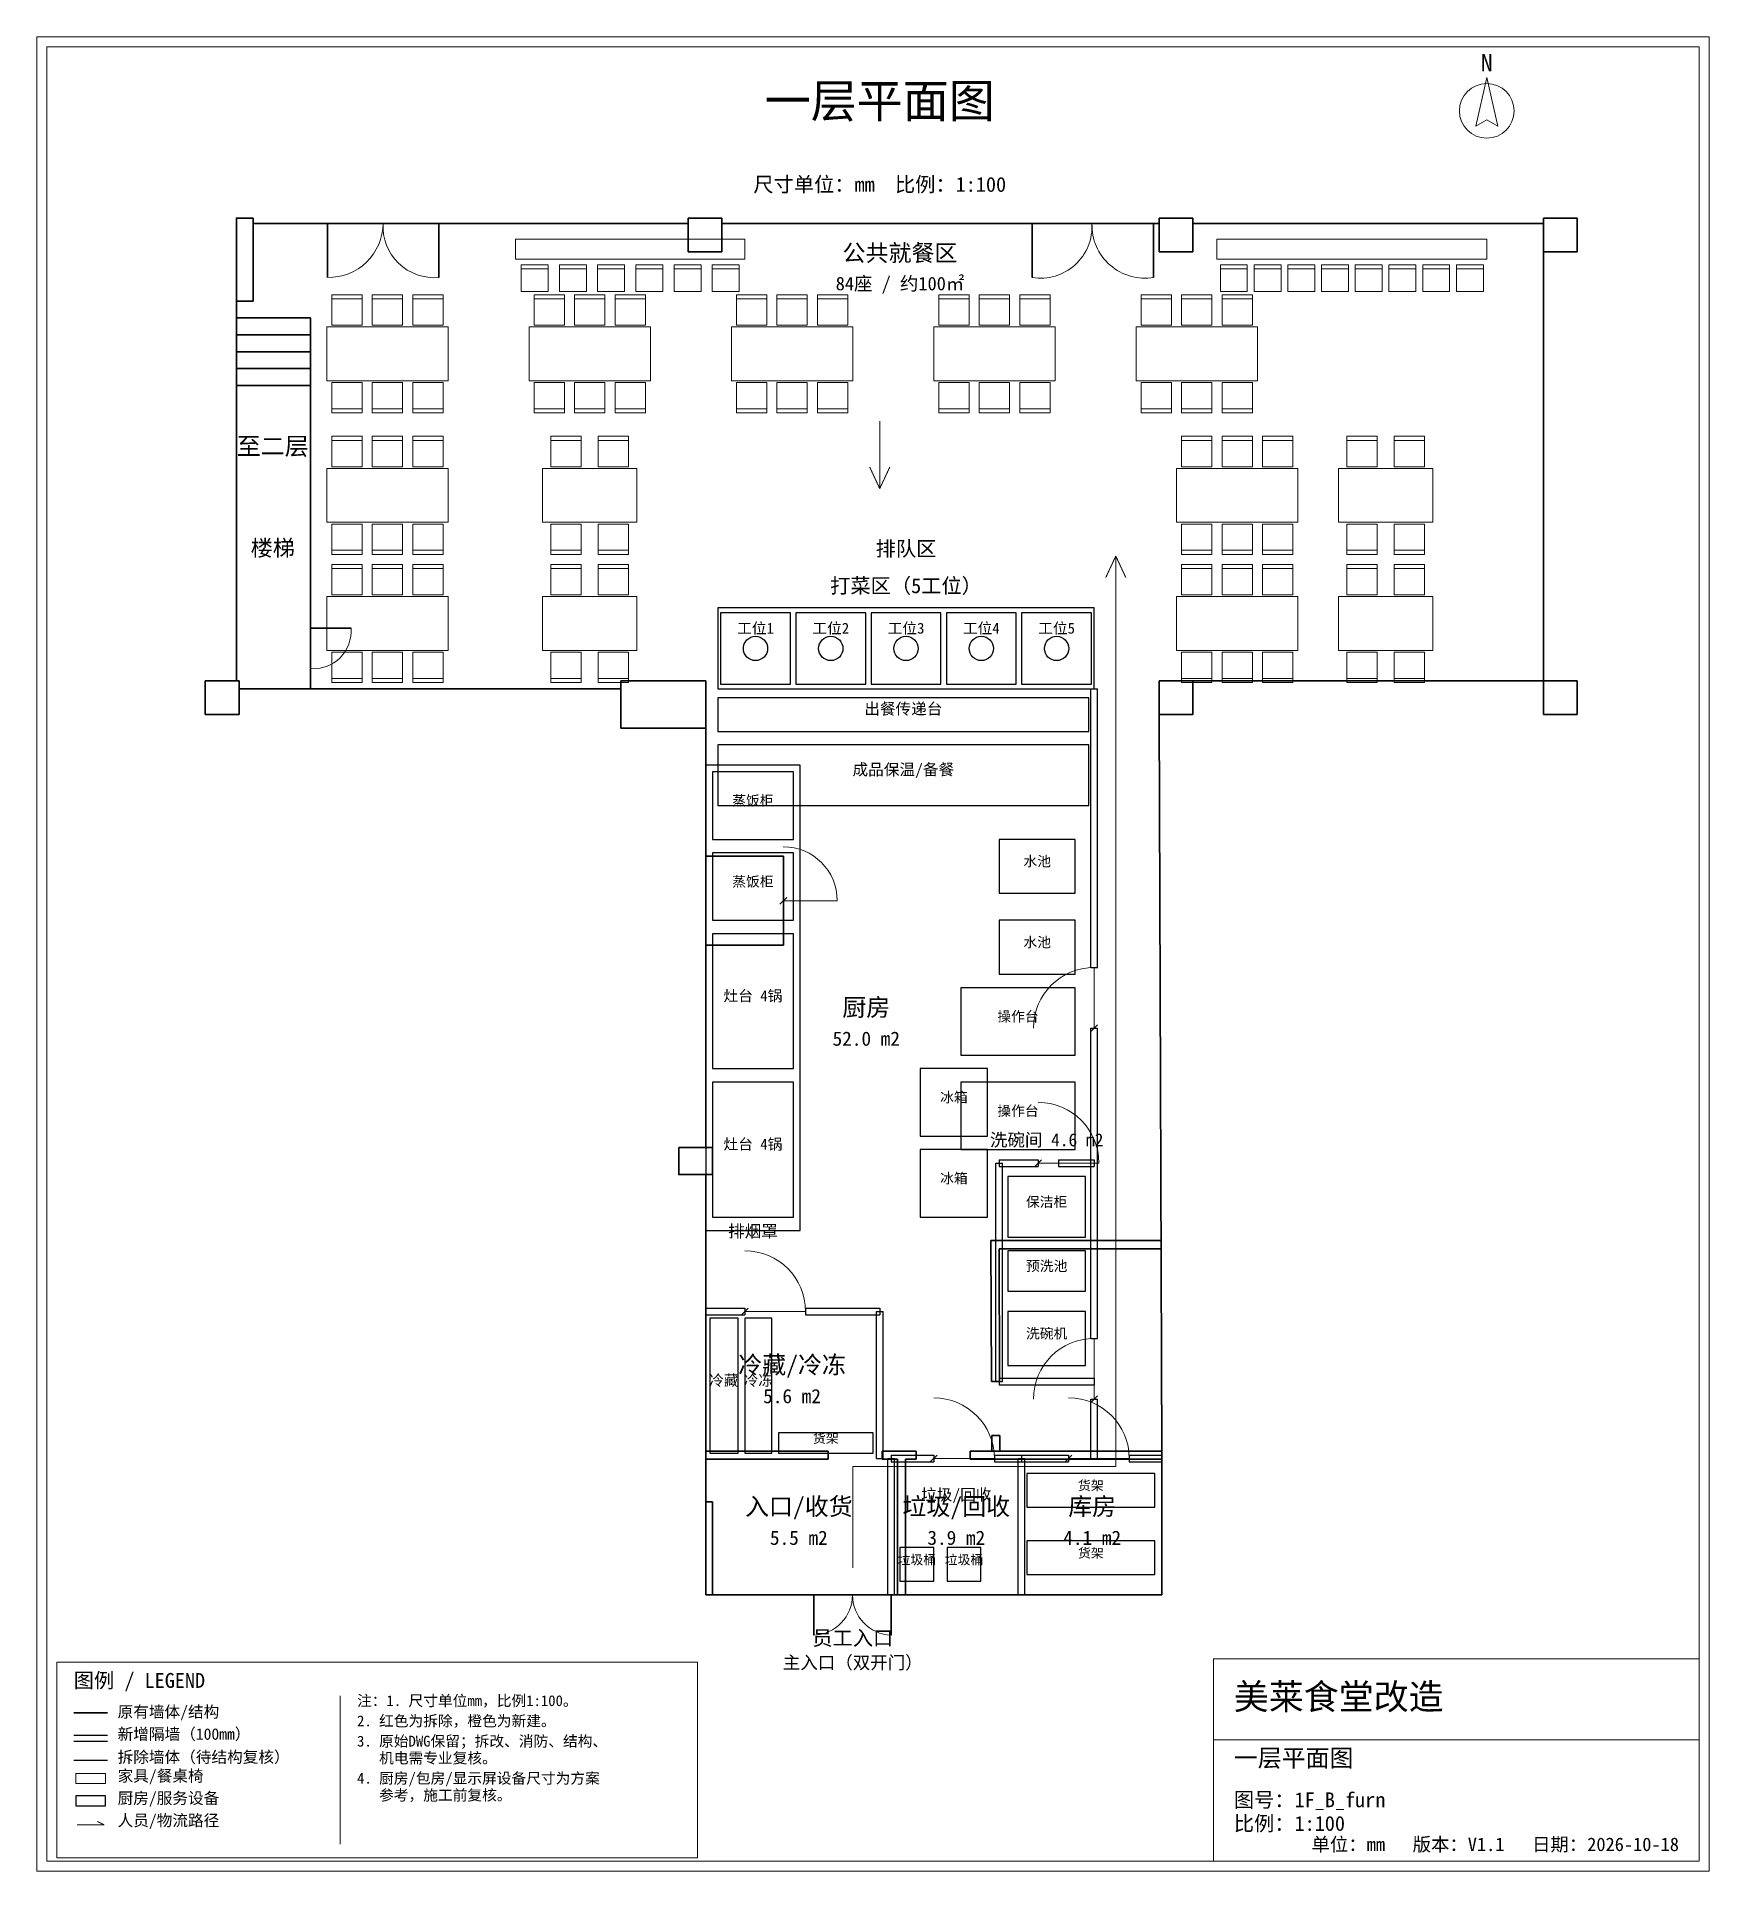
# Model space of a CAD drawing. Header units: millimetres. Extents: x -2500 to 22300, y -3500 to 23700.
import ezdxf
from ezdxf.enums import TextEntityAlignment as Align

# ---------------------------------------------------------------- set-up
doc = ezdxf.new("R2010")
doc.units = ezdxf.units.MM
doc.linetypes.add('DASHED', pattern=[1.524, 1.27, -0.254])
for name, color, linetype, lineweight in [('A-AREA', 5, 'Continuous', 18), ('A-DOOR', 3, 'Continuous', 18), ('A-FURN', 3, 'Continuous', 18), ('A-KITCHEN', 5, 'Continuous', 25), ('A-NOTE', 7, 'Continuous', 13), ('A-PATH', 6, 'DASHED', 18), ('A-SERVING', 30, 'Continuous', 25), ('A-TEXT', 7, 'Continuous', 18), ('A-TITLE', 7, 'Continuous', 18), ('A-WALL-DEMO', 1, 'DASHED', 25), ('A-WALL-EXIST', 7, 'Continuous', 35), ('A-WALL-NEW', 30, 'Continuous', 25)]:
    doc.layers.add(name, color=color, linetype=linetype, lineweight=lineweight)
doc.styles.add('CN', font='simhei.ttf')

msp = doc.modelspace()

# ---------------------------------------------------------------- linework, layer by layer
at = {"layer": 'A-DOOR'}
for p, q in [((8520, 10840), (8620, 10940)), ((8570, 10890), (9370, 10890)), ((13180, 9000), (13180, 9900)), ((13130, 8950), (13230, 9050)), ((12300, 6950), (12400, 7050)), ((12350, 7000), (13250, 7000)), ((7950, 4750), (8050, 4850)), ((8000, 4800), (8900, 4800)), ((13180, 3500), (13180, 4400)), ((13130, 3450), (13230, 3550)), ((10750, 2570), (10850, 2670)), ((10800, 2620), (11700, 2620)), ((12750, 2570), (12850, 2670)), ((12800, 2620), (13700, 2620))]:
    msp.add_line(p, q, dxfattribs=at)
for centre, radius, start, end in [((1828, 20938), 808, 268.7699, 359.4673), ((3394, 20886), 759, 176.6732, 275.0896), ((12381, 20887), 767, 261.0359, 3.1993), ((13933, 20906), 787, 178.2682, 279.3672), ((1602, 14889), 560, 265.7719, 4.2281), ((8570, 10890), 800, 0, 90), ((13180, 9000), 900, 90, 180), ((12350, 7000), 900, 0, 90), ((8000, 4800), 900, 0, 90), ((13180, 3500), 900, 90, 180), ((10800, 2620), 900, 0, 90), ((12800, 2620), 900, 0, 90), ((9000, 596), 596, 272.039, 0.3987), ((10192, 596), 596, 179.6013, 267.961)]:
    msp.add_arc(centre, radius, start, end, dxfattribs=at)
at = {"layer": 'A-FURN'}
for p, q in [((4683, 20260), (5083, 20260)), ((5250, 20260), (5650, 20260)), ((5817, 20260), (6217, 20260)), ((6383, 20260), (6783, 20260)), ((6950, 20260), (7350, 20260)), ((7517, 20260), (7917, 20260)), ((15050, 20260), (15450, 20260)), ((15550, 20260), (15950, 20260)), ((16050, 20260), (16450, 20260)), ((16550, 20260), (16950, 20260)), ((17050, 20260), (17450, 20260)), ((17550, 20260), (17950, 20260)), ((18050, 20260), (18450, 20260)), ((18550, 20260), (18950, 20260)), ((1875, 19815), (2325, 19815)), ((2475, 19815), (2925, 19815)), ((3075, 19815), (3525, 19815)), ((4875, 19815), (5325, 19815)), ((5475, 19815), (5925, 19815)), ((6075, 19815), (6525, 19815)), ((7875, 19815), (8325, 19815)), ((8475, 19815), (8925, 19815)), ((9075, 19815), (9525, 19815)), ((10875, 19815), (11325, 19815)), ((11475, 19815), (11925, 19815)), ((12075, 19815), (12525, 19815)), ((13875, 19815), (14325, 19815)), ((14475, 19815), (14925, 19815)), ((15075, 19815), (15525, 19815)), ((1875, 18185), (2325, 18185)), ((2475, 18185), (2925, 18185)), ((3075, 18185), (3525, 18185)), ((4875, 18185), (5325, 18185)), ((5475, 18185), (5925, 18185)), ((6075, 18185), (6525, 18185)), ((7875, 18185), (8325, 18185)), ((8475, 18185), (8925, 18185)), ((9075, 18185), (9525, 18185)), ((10875, 18185), (11325, 18185)), ((11475, 18185), (11925, 18185)), ((12075, 18185), (12525, 18185)), ((13875, 18185), (14325, 18185)), ((14475, 18185), (14925, 18185)), ((15075, 18185), (15525, 18185)), ((1875, 17715), (2325, 17715)), ((2475, 17715), (2925, 17715)), ((3075, 17715), (3525, 17715)), ((5125, 17715), (5575, 17715)), ((5825, 17715), (6275, 17715)), ((14475, 17715), (14925, 17715)), ((15075, 17715), (15525, 17715)), ((15675, 17715), (16125, 17715)), ((16925, 17715), (17375, 17715)), ((17625, 17715), (18075, 17715)), ((1875, 16085), (2325, 16085)), ((2475, 16085), (2925, 16085)), ((3075, 16085), (3525, 16085)), ((5125, 16085), (5575, 16085)), ((5825, 16085), (6275, 16085)), ((14475, 16085), (14925, 16085)), ((15075, 16085), (15525, 16085)), ((15675, 16085), (16125, 16085)), ((16925, 16085), (17375, 16085)), ((17625, 16085), (18075, 16085)), ((1875, 15815), (2325, 15815)), ((2475, 15815), (2925, 15815)), ((3075, 15815), (3525, 15815)), ((5125, 15815), (5575, 15815)), ((5825, 15815), (6275, 15815)), ((14475, 15815), (14925, 15815)), ((15075, 15815), (15525, 15815)), ((15675, 15815), (16125, 15815)), ((16925, 15815), (17375, 15815)), ((17625, 15815), (18075, 15815)), ((1875, 14185), (2325, 14185)), ((2475, 14185), (2925, 14185)), ((3075, 14185), (3525, 14185)), ((5125, 14185), (5575, 14185)), ((5825, 14185), (6275, 14185)), ((14475, 14185), (14925, 14185)), ((15075, 14185), (15525, 14185)), ((15675, 14185), (16125, 14185)), ((16925, 14185), (17375, 14185)), ((17625, 14185), (18075, 14185))]:
    msp.add_line(p, q, dxfattribs=at)
for points in [[(4600, 20400), (8000, 20400), (8000, 20700), (4600, 20700)], [(15000, 20400), (19000, 20400), (19000, 20700), (15000, 20700)], [(4683, 19920), (5083, 19920), (5083, 20320), (4683, 20320)], [(5250, 19920), (5650, 19920), (5650, 20320), (5250, 20320)], [(5817, 19920), (6217, 19920), (6217, 20320), (5817, 20320)], [(6383, 19920), (6783, 19920), (6783, 20320), (6383, 20320)], [(6950, 19920), (7350, 19920), (7350, 20320), (6950, 20320)], [(7517, 19920), (7917, 19920), (7917, 20320), (7517, 20320)], [(15050, 19920), (15450, 19920), (15450, 20320), (15050, 20320)], [(15550, 19920), (15950, 19920), (15950, 20320), (15550, 20320)], [(16050, 19920), (16450, 19920), (16450, 20320), (16050, 20320)], [(16550, 19920), (16950, 19920), (16950, 20320), (16550, 20320)], [(17050, 19920), (17450, 19920), (17450, 20320), (17050, 20320)], [(17550, 19920), (17950, 19920), (17950, 20320), (17550, 20320)], [(18050, 19920), (18450, 19920), (18450, 20320), (18050, 20320)], [(18550, 19920), (18950, 19920), (18950, 20320), (18550, 20320)], [(1875, 19425), (2325, 19425), (2325, 19875), (1875, 19875)], [(2475, 19425), (2925, 19425), (2925, 19875), (2475, 19875)], [(3075, 19425), (3525, 19425), (3525, 19875), (3075, 19875)], [(4875, 19425), (5325, 19425), (5325, 19875), (4875, 19875)], [(5475, 19425), (5925, 19425), (5925, 19875), (5475, 19875)], [(6075, 19425), (6525, 19425), (6525, 19875), (6075, 19875)], [(7875, 19425), (8325, 19425), (8325, 19875), (7875, 19875)], [(8475, 19425), (8925, 19425), (8925, 19875), (8475, 19875)], [(9075, 19425), (9525, 19425), (9525, 19875), (9075, 19875)], [(10875, 19425), (11325, 19425), (11325, 19875), (10875, 19875)], [(11475, 19425), (11925, 19425), (11925, 19875), (11475, 19875)], [(12075, 19425), (12525, 19425), (12525, 19875), (12075, 19875)], [(13875, 19425), (14325, 19425), (14325, 19875), (13875, 19875)], [(14475, 19425), (14925, 19425), (14925, 19875), (14475, 19875)], [(15075, 19425), (15525, 19425), (15525, 19875), (15075, 19875)], [(1800, 18600), (3600, 18600), (3600, 19400), (1800, 19400)], [(4800, 18600), (6600, 18600), (6600, 19400), (4800, 19400)], [(7800, 18600), (9600, 18600), (9600, 19400), (7800, 19400)], [(10800, 18600), (12600, 18600), (12600, 19400), (10800, 19400)], [(13800, 18600), (15600, 18600), (15600, 19400), (13800, 19400)], [(1875, 18125), (2325, 18125), (2325, 18575), (1875, 18575)], [(2475, 18125), (2925, 18125), (2925, 18575), (2475, 18575)], [(3075, 18125), (3525, 18125), (3525, 18575), (3075, 18575)], [(4875, 18125), (5325, 18125), (5325, 18575), (4875, 18575)], [(5475, 18125), (5925, 18125), (5925, 18575), (5475, 18575)], [(6075, 18125), (6525, 18125), (6525, 18575), (6075, 18575)], [(7875, 18125), (8325, 18125), (8325, 18575), (7875, 18575)], [(8475, 18125), (8925, 18125), (8925, 18575), (8475, 18575)], [(9075, 18125), (9525, 18125), (9525, 18575), (9075, 18575)], [(10875, 18125), (11325, 18125), (11325, 18575), (10875, 18575)], [(11475, 18125), (11925, 18125), (11925, 18575), (11475, 18575)], [(12075, 18125), (12525, 18125), (12525, 18575), (12075, 18575)], [(13875, 18125), (14325, 18125), (14325, 18575), (13875, 18575)], [(14475, 18125), (14925, 18125), (14925, 18575), (14475, 18575)], [(15075, 18125), (15525, 18125), (15525, 18575), (15075, 18575)], [(1875, 17325), (2325, 17325), (2325, 17775), (1875, 17775)], [(2475, 17325), (2925, 17325), (2925, 17775), (2475, 17775)], [(3075, 17325), (3525, 17325), (3525, 17775), (3075, 17775)], [(5125, 17325), (5575, 17325), (5575, 17775), (5125, 17775)], [(5825, 17325), (6275, 17325), (6275, 17775), (5825, 17775)], [(14475, 17325), (14925, 17325), (14925, 17775), (14475, 17775)], [(15075, 17325), (15525, 17325), (15525, 17775), (15075, 17775)], [(15675, 17325), (16125, 17325), (16125, 17775), (15675, 17775)], [(16925, 17325), (17375, 17325), (17375, 17775), (16925, 17775)], [(17625, 17325), (18075, 17325), (18075, 17775), (17625, 17775)], [(1800, 16500), (3600, 16500), (3600, 17300), (1800, 17300)], [(5000, 16500), (6400, 16500), (6400, 17300), (5000, 17300)], [(14400, 16500), (16200, 16500), (16200, 17300), (14400, 17300)], [(16800, 16500), (18200, 16500), (18200, 17300), (16800, 17300)], [(1875, 16025), (2325, 16025), (2325, 16475), (1875, 16475)], [(2475, 16025), (2925, 16025), (2925, 16475), (2475, 16475)], [(3075, 16025), (3525, 16025), (3525, 16475), (3075, 16475)], [(5125, 16025), (5575, 16025), (5575, 16475), (5125, 16475)], [(5825, 16025), (6275, 16025), (6275, 16475), (5825, 16475)], [(14475, 16025), (14925, 16025), (14925, 16475), (14475, 16475)], [(15075, 16025), (15525, 16025), (15525, 16475), (15075, 16475)], [(15675, 16025), (16125, 16025), (16125, 16475), (15675, 16475)], [(16925, 16025), (17375, 16025), (17375, 16475), (16925, 16475)], [(17625, 16025), (18075, 16025), (18075, 16475), (17625, 16475)], [(1875, 15425), (2325, 15425), (2325, 15875), (1875, 15875)], [(2475, 15425), (2925, 15425), (2925, 15875), (2475, 15875)], [(3075, 15425), (3525, 15425), (3525, 15875), (3075, 15875)], [(5125, 15425), (5575, 15425), (5575, 15875), (5125, 15875)], [(5825, 15425), (6275, 15425), (6275, 15875), (5825, 15875)], [(14475, 15425), (14925, 15425), (14925, 15875), (14475, 15875)], [(15075, 15425), (15525, 15425), (15525, 15875), (15075, 15875)], [(15675, 15425), (16125, 15425), (16125, 15875), (15675, 15875)], [(16925, 15425), (17375, 15425), (17375, 15875), (16925, 15875)], [(17625, 15425), (18075, 15425), (18075, 15875), (17625, 15875)], [(1800, 14600), (3600, 14600), (3600, 15400), (1800, 15400)], [(5000, 14600), (6400, 14600), (6400, 15400), (5000, 15400)], [(14400, 14600), (16200, 14600), (16200, 15400), (14400, 15400)], [(16800, 14600), (18200, 14600), (18200, 15400), (16800, 15400)], [(1875, 14125), (2325, 14125), (2325, 14575), (1875, 14575)], [(2475, 14125), (2925, 14125), (2925, 14575), (2475, 14575)], [(3075, 14125), (3525, 14125), (3525, 14575), (3075, 14575)], [(5125, 14125), (5575, 14125), (5575, 14575), (5125, 14575)], [(5825, 14125), (6275, 14125), (6275, 14575), (5825, 14575)], [(14475, 14125), (14925, 14125), (14925, 14575), (14475, 14575)], [(15075, 14125), (15525, 14125), (15525, 14575), (15075, 14575)], [(15675, 14125), (16125, 14125), (16125, 14575), (15675, 14575)], [(16925, 14125), (17375, 14125), (17375, 14575), (16925, 14575)], [(17625, 14125), (18075, 14125), (18075, 14575), (17625, 14575)], [(-1920, -2200), (-1480, -2200), (-1480, -2050), (-1920, -2050)]]:
    msp.add_lwpolyline(points, close=True, dxfattribs=at)
at = {"layer": 'A-KITCHEN'}
for points in [[(7600, 13400), (13100, 13400), (13100, 13900), (7600, 13900)], [(7600, 12300), (13100, 12300), (13100, 13200), (7600, 13200)], [(7420, 6000), (8820, 6000), (8820, 12900), (7420, 12900)], [(7520, 11800), (8720, 11800), (8720, 12800), (7520, 12800)], [(11770, 11000), (12900, 11000), (12900, 11800), (11770, 11800)], [(7520, 10600), (8720, 10600), (8720, 11600), (7520, 11600)], [(7520, 8400), (8720, 8400), (8720, 10400), (7520, 10400)], [(11770, 9800), (12900, 9800), (12900, 10600), (11770, 10600)], [(11200, 8600), (12900, 8600), (12900, 9600), (11200, 9600)], [(7520, 6200), (8720, 6200), (8720, 8200), (7520, 8200)], [(10600, 7400), (11600, 7400), (11600, 8400), (10600, 8400)], [(11200, 7200), (12900, 7200), (12900, 8200), (11200, 8200)], [(10600, 6200), (11600, 6200), (11600, 7200), (10600, 7200)], [(11900, 5900), (13050, 5900), (13050, 6800), (11900, 6800)], [(11900, 5100), (13050, 5100), (13050, 5700), (11900, 5700)], [(7480, 2700), (7900, 2700), (7900, 4700), (7480, 4700)], [(8000, 2700), (8400, 2700), (8400, 4700), (8000, 4700)], [(11900, 4000), (13050, 4000), (13050, 4800), (11900, 4800)], [(8500, 2700), (9900, 2700), (9900, 3000), (8500, 3000)], [(12180, 1900), (14080, 1900), (14080, 2400), (12180, 2400)], [(12180, 900), (14080, 900), (14080, 1400), (12180, 1400)], [(10300, 800), (10800, 800), (10800, 1300), (10300, 1300)], [(11000, 800), (11500, 800), (11500, 1300), (11000, 1300)], [(-1920, -2530), (-1480, -2530), (-1480, -2380), (-1920, -2380)]]:
    msp.add_lwpolyline(points, close=True, dxfattribs=at)
at = {"layer": 'A-PATH'}
for p, q in [((10000, 18000), (10000, 17000)), ((10000, 17000), (9852, 17317)), ((10000, 17000), (10148, 17317)), ((13500, 16000), (13352, 15683)), ((13500, 13500), (13500, 16000)), ((13500, 16000), (13648, 15683)), ((13500, 2500), (13500, 13500)), ((9600, 1000), (9600, 2500)), ((9600, 2500), (10800, 2500)), ((10800, 2500), (13500, 2500)), ((-1900, -2810), (-1500, -2810)), ((-1500, -2810), (-1600, -2760))]:
    msp.add_line(p, q, dxfattribs=at)
at = {"layer": 'A-SERVING'}
for points in [[(7600, 14030), (13180, 14030), (13180, 15230), (7600, 15230)], [(7640, 14100), (8676, 14100), (8676, 15160), (7640, 15160)], [(8756, 14100), (9792, 14100), (9792, 15160), (8756, 15160)], [(9872, 14100), (10908, 14100), (10908, 15160), (9872, 15160)], [(10988, 14100), (12024, 14100), (12024, 15160), (10988, 15160)], [(12104, 14100), (13140, 14100), (13140, 15160), (12104, 15160)]]:
    msp.add_lwpolyline(points, close=True, dxfattribs=at)
for centre in [(8158, 14630), (9274, 14630), (10390, 14630), (11506, 14630), (12622, 14630)]:
    msp.add_circle(centre, 180, dxfattribs=at)
at = {"layer": 'A-TITLE'}
for p, q in [((2000, -3100), (2000, -900)), ((14950, -1550), (22150, -1550))]:
    msp.add_line(p, q, dxfattribs=at)
for points in [[(-2500, -3500), (22300, -3500), (22300, 23700), (-2500, 23700)], [(-2350, -3350), (22150, -3350), (22150, 23550), (-2350, 23550)], [(19000, 23095), (18838, 22375), (19000, 22465), (19162, 22375)], [(-2200, -3300), (7300, -3300), (7300, -400), (-2200, -400)], [(14950, -3350), (22150, -3350), (22150, -350), (14950, -350)]]:
    msp.add_lwpolyline(points, close=True, dxfattribs=at)
msp.add_circle((19000, 22600), 405, dxfattribs=at)
at = {"layer": 'A-WALL-DEMO'}
msp.add_line((-1950, -1850), (-1450, -1850), dxfattribs=at)
at = {"layer": 'A-WALL-EXIST'}
for p, q in [((711, 21010), (711, 19780)), ((7161, 21010), (7161, 20510)), ((7161, 21010), (7661, 21010)), ((7661, 21010), (7661, 20510)), ((14141, 21010), (14141, 20510)), ((14141, 21010), (14641, 21010)), ((14641, 21010), (14641, 20510)), ((19841, 21010), (19841, 20510)), ((19841, 21010), (20341, 21010)), ((20341, 21010), (20341, 20510)), ((461, 20930), (461, 14150)), ((711, 20930), (1811, 20930)), ((1811, 20930), (1811, 20130)), ((1811, 20930), (3461, 20930)), ((3461, 20930), (3461, 20130)), ((3461, 20930), (7161, 20930)), ((7661, 20930), (14141, 20930)), ((12261, 20930), (12261, 20130)), ((14061, 20930), (14061, 20130)), ((14641, 20930), (19841, 20930)), ((19841, 14150), (19841, 20930)), ((7161, 20510), (7661, 20510)), ((14141, 20510), (14641, 20510)), ((19841, 20510), (20341, 20510)), ((461, 19530), (1561, 19530)), ((1561, 19530), (1561, 14030)), ((461, 19280), (1561, 19280)), ((461, 19030), (1561, 19030)), ((461, 18780), (1561, 18780)), ((461, 18530), (1561, 18530)), ((1561, 14930), (2161, 14930)), ((0, 14150), (0, 13650)), ((0, 14150), (500, 14150)), ((500, 14150), (500, 13650)), ((6161, 14150), (6161, 13450)), ((6161, 14150), (7421, 14150)), ((7421, 14150), (7421, 13450)), ((14141, 14150), (14141, 13650)), ((14141, 14150), (14641, 14150)), ((14641, 14150), (14641, 13650)), ((14641, 14150), (19841, 14150)), ((19841, 14150), (19841, 13650)), ((19841, 14150), (20341, 14150)), ((20341, 14150), (20341, 13650)), ((500, 14030), (1561, 14030)), ((1561, 14030), (6161, 14030)), ((0, 13650), (500, 13650)), ((14141, 13650), (14641, 13650)), ((14181, 2730), (14141, 13650)), ((19841, 13650), (20341, 13650)), ((6161, 13450), (7421, 13450)), ((7421, 13450), (7421, 11430)), ((7421, 11550), (8571, 11550)), ((7421, 11550), (7421, 10230)), ((8571, 11550), (8571, 10230)), ((8571, 10230), (7421, 10230)), ((7421, 10230), (7421, 7230)), ((7021, 7230), (7021, 6830)), ((7421, 6830), (7421, 2730)), ((11657, 3760), (11649, 5850)), ((11649, 5850), (14181, 5850)), ((11770, 5730), (14181, 5730)), ((11777, 3760), (11770, 5730)), ((11657, 3760), (11777, 3760)), ((7421, 2730), (9235, 2730)), ((7421, 2730), (7421, 1980)), ((9235, 2730), (9235, 2610)), ((10035, 2730), (10539, 2730)), ((10035, 2730), (10035, 2610)), ((10539, 2730), (10539, 2610)), ((11339, 2730), (14181, 2730)), ((11339, 2730), (11339, 2610)), ((11661, 2730), (11660, 2960)), ((11660, 2960), (11780, 2960)), ((11781, 2730), (11780, 2960)), ((14181, 2730), (14181, 600)), ((7421, 2610), (9235, 2610)), ((10035, 2610), (10261, 2610)), ((10261, 2610), (10261, 600)), ((10381, 2610), (10539, 2610)), ((10381, 2610), (10381, 600)), ((11339, 2610), (14181, 2610)), ((7421, 1980), (7521, 1980)), ((7421, 1980), (7421, 600)), ((7521, 1980), (7521, 600)), ((7421, 600), (9021, 600)), ((9021, 600), (10171, 600)), ((9021, 0), (9021, 600)), ((9021, 600), (10171, 600)), ((10171, 600), (14181, 600)), ((10171, 0), (10171, 600)), ((-1950, -1150), (-1450, -1150))]:
    msp.add_line(p, q, dxfattribs=at)
for points in [[(711, 21010), (461, 21010), (461, 19780), (711, 19780)], [(7021, 7230), (7521, 7230), (7521, 6830), (7021, 6830)]]:
    msp.add_lwpolyline(points, close=True, dxfattribs=at)
at = {"layer": 'A-WALL-NEW'}
for p, q in [((13130, 9900), (13130, 14030)), ((13130, 14030), (13230, 14030)), ((13230, 9900), (13230, 14030)), ((13130, 9900), (13230, 9900)), ((13130, 4400), (13130, 9000)), ((13130, 9000), (13230, 9000)), ((13230, 4400), (13230, 9000)), ((11720, 3760), (11720, 7000)), ((11720, 7000), (11820, 7000)), ((11770, 7050), (12350, 7050)), ((11770, 7050), (11770, 6950)), ((11770, 6950), (12350, 6950)), ((11820, 3760), (11820, 7000)), ((12350, 7050), (12350, 6950)), ((12650, 7050), (13180, 7050)), ((12650, 7050), (12650, 6950)), ((12650, 6950), (13180, 6950)), ((13180, 7050), (13180, 6950)), ((7420, 4850), (8000, 4850)), ((7420, 4850), (7420, 4750)), ((7420, 4750), (8000, 4750)), ((8000, 4850), (8000, 4750)), ((8900, 4850), (10000, 4850)), ((8900, 4850), (8900, 4750)), ((8900, 4750), (10000, 4750)), ((9950, 2620), (9950, 4800)), ((9950, 4800), (10050, 4800)), ((10000, 4850), (10000, 4750)), ((10050, 2620), (10050, 4800)), ((13130, 4400), (13230, 4400)), ((11770, 3810), (13180, 3810)), ((11770, 3810), (11770, 3710)), ((13180, 3810), (13180, 3710)), ((11720, 3760), (11820, 3760)), ((11770, 3710), (13180, 3710)), ((13130, 2620), (13130, 3500)), ((13130, 3500), (13230, 3500)), ((13230, 2620), (13230, 3500)), ((9950, 2620), (10050, 2620)), ((10120, 600), (10120, 2620)), ((10120, 2620), (10220, 2620)), ((10170, 2670), (10800, 2670)), ((10170, 2670), (10170, 2570)), ((10170, 2570), (10800, 2570)), ((10220, 600), (10220, 2620)), ((10800, 2670), (10800, 2570)), ((11700, 2670), (12100, 2670)), ((11700, 2670), (11700, 2570)), ((11700, 2570), (12100, 2570)), ((12050, 600), (12050, 2620)), ((12050, 2620), (12150, 2620)), ((12100, 2670), (12800, 2670)), ((12100, 2670), (12100, 2570)), ((12100, 2670), (12100, 2570)), ((12100, 2570), (12800, 2570)), ((12150, 600), (12150, 2620)), ((12800, 2670), (12800, 2570)), ((13130, 2620), (13230, 2620)), ((13700, 2670), (14180, 2670)), ((13700, 2670), (13700, 2570)), ((13700, 2570), (14180, 2570)), ((14180, 2670), (14180, 2570)), ((10120, 600), (10220, 600)), ((12050, 600), (12150, 600)), ((-1950, -1480), (-1450, -1480)), ((-1950, -1570), (-1450, -1570))]:
    msp.add_line(p, q, dxfattribs=at)

# ---------------------------------------------------------------- texts
at = {"layer": 'A-AREA', "style": 'CN'}
for s, height, p in [('公共就餐区', 250, (10300, 20370)), ('84座 / 约100㎡', 200, (10300, 19940)), ('厨房', 260, (9800, 9180)), ('52.0 m2', 210, (9800, 8740)), ('冷藏/冷冻', 260, (8700, 3880)), ('5.6 m2', 210, (8700, 3440)), ('入口/收货', 260, (8800, 1780)), ('垃圾/回收', 260, (11135, 1780)), ('库房', 260, (13150, 1780)), ('5.5 m2', 210, (8800, 1340)), ('3.9 m2', 210, (11135, 1340)), ('4.1 m2', 210, (13150, 1340))]:
    msp.add_text(s, height=height, dxfattribs=at).set_placement(p, align=Align.CENTER)
at = {"layer": 'A-KITCHEN', "style": 'CN'}
for s, height, p in [('出餐传递台', 170, (10350, 13650)), ('成品保温/备餐', 170, (10350, 12750)), ('蒸饭柜', 150, (8120, 12300)), ('水池', 150, (12335, 11400)), ('蒸饭柜', 150, (8120, 11100)), ('水池', 150, (12335, 10200)), ('灶台 4锅', 160, (8120, 9400)), ('操作台', 150, (12050, 9100)), ('冰箱', 150, (11100, 7900)), ('操作台', 150, (12050, 7700)), ('灶台 4锅', 160, (8120, 7200)), ('洗碗间 4.6 m2', 190, (12475, 7250)), ('冰箱', 150, (11100, 6700)), ('保洁柜', 150, (12475, 6350)), ('排烟罩', 180, (8120, 5900)), ('预洗池', 150, (12475, 5400)), ('洗碗机', 150, (12475, 4400)), ('冷藏', 160, (7690, 3700)), ('冷冻', 160, (8200, 3700)), ('货架', 140, (9200, 2850)), ('垃圾/回收', 170, (11135, 2000)), ('货架', 140, (13130, 2150)), ('垃圾桶', 140, (10550, 1050)), ('垃圾桶', 140, (11250, 1050)), ('货架', 140, (13130, 1150))]:
    msp.add_text(s, height=height, dxfattribs=at).set_placement(p, align=Align.CENTER)
at = {"layer": 'A-NOTE', "style": 'CN'}
for s, height, p in [('尺寸单位：mm  比例：1:100', 220, (10000, 21400)), ('主入口（双开门）', 190, (9600, -500))]:
    msp.add_text(s, height=height, dxfattribs=at).set_placement(p, align=Align.CENTER)
for s, height, p in [('原有墙体/结构', 170, (-1300, -1220)), ('注：1. 尺寸单位mm，比例1:100。', 160, (2250, -1050)), ('新增隔墙（100mm）', 170, (-1300, -1550)), ('2. 红色为拆除，橙色为新建。', 160, (2250, -1350)), ('3. 原始DWG保留；拆改、消防、结构、', 160, (2250, -1650)), ('拆除墙体（待结构复核）', 170, (-1300, -1890)), ('   机电需专业复核。', 160, (2250, -1900)), ('家具/餐桌椅', 170, (-1300, -2170)), ('4. 厨房/包房/显示屏设备尺寸为方案', 160, (2250, -2200)), ('厨房/服务设备', 170, (-1300, -2500)), ('   参考，施工前复核。', 160, (2250, -2450)), ('人员/物流路径', 170, (-1300, -2830))]:
    msp.add_text(s, height=height, dxfattribs=at).set_placement(p)
at = {"layer": 'A-SERVING', "style": 'CN'}
for s, height, p in [('打菜区（5工位）', 220, (10390, 15450)), ('工位1', 160, (8158, 14850)), ('工位2', 160, (9274, 14850)), ('工位3', 160, (10390, 14850)), ('工位4', 160, (11506, 14850)), ('工位5', 160, (12622, 14850))]:
    msp.add_text(s, height=height, dxfattribs=at).set_placement(p, align=Align.CENTER)
at = {"layer": 'A-TEXT', "style": 'CN'}
for s, height, p in [('一层平面图', 500, (10000, 22500)), ('至二层', 260, (1000, 17500)), ('楼梯', 240, (1000, 16000)), ('排队区', 220, (10390, 16000)), ('员工入口', 220, (9600, -150))]:
    msp.add_text(s, height=height, dxfattribs=at).set_placement(p, align=Align.CENTER)
at = {"layer": 'A-TITLE', "style": 'CN'}
msp.add_text('N', height=260, dxfattribs=at).set_placement((19000, 23185), align=Align.CENTER)
for s, height, p in [('图例 / LEGEND', 220, (-1950, -780)), ('美莱食堂改造', 380, (15250, -1100)), ('一层平面图', 260, (15250, -1950)), ('图号：1F_B_furn', 220, (15250, -2550)), ('比例：1:100', 220, (15250, -2900))]:
    msp.add_text(s, height=height, dxfattribs=at).set_placement(p)
msp.add_text('单位：mm   版本：V1.1   日期：2026-10-18', height=200, dxfattribs=at).set_placement((21850, -3200), align=Align.RIGHT)

doc.saveas('drawing.dxf')
